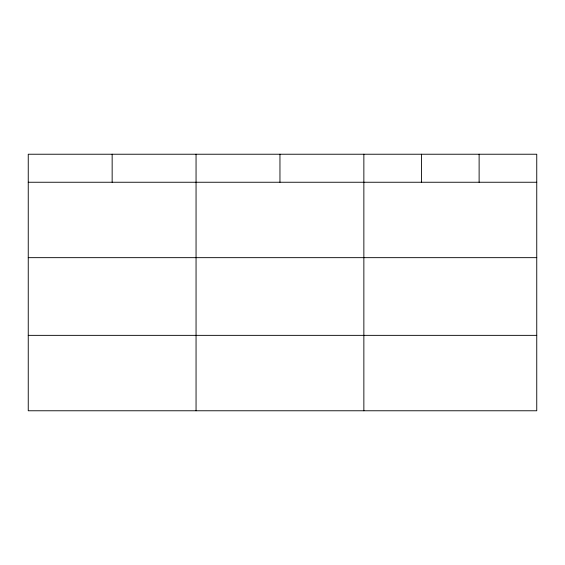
<?xml version="1.0" encoding="UTF-8"?>
<svg xmlns="http://www.w3.org/2000/svg" width="565" height="565" viewBox="0 0 565 565"><rect width="100%" height="100%" fill="white"/><g stroke="black" fill="none" stroke-linecap="round" stroke-linejoin="round"><path stroke-width="0.85" d="M536.75 257.661L536.75 154.231L28.25 154.231L28.25 410.769L536.75 410.769L536.75 257.661L28.25 257.661M28.25 182.248L536.75 182.248M28.25 335.356L536.75 335.356M479.12 154.231L479.12 182.248M421.49 154.231L421.49 182.248M363.86 154.231L363.86 410.769M279.957 154.231L279.957 182.248M196.055 154.231L196.055 410.769M112.153 154.231L112.153 182.248"/></g></svg>
